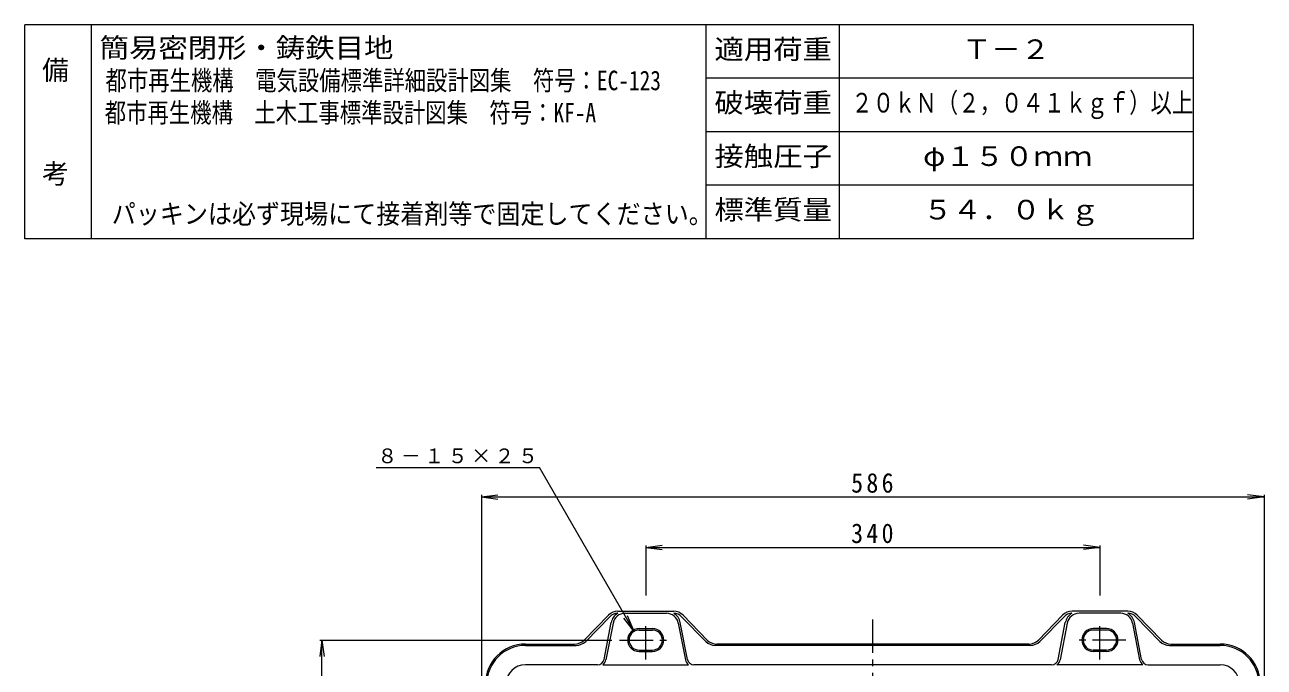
# Model space of a CAD drawing. Units: millimetres, scale not verified. Extents: x -960 to 848, y -688 to 698.
# Drawn here: x -960 to -32, y 218 to 698 of the extents above; entities that cross this region are included whole.
import ezdxf
from ezdxf.enums import TextEntityAlignment as Align

# ---------------------------------------------------------------- set-up
doc = ezdxf.new("R2010")
doc.units = ezdxf.units.MM
doc.header["$LTSCALE"] = 5
doc.linetypes.add('CHAIN1', pattern=[8, 5, -1, 1, -1])
for name, color, linetype, lineweight in [('0-0_通り芯', 3, 'Continuous', 9), ('0-1_躯体', 2, 'Continuous', 9), ('0-4_その他', 7, 'Continuous', 9), ('F-0_F-0ﾚｲﾔ', 7, 'Continuous', 9)]:
    doc.layers.add(name, color=color, linetype=linetype, lineweight=lineweight)
doc.layers.add('F-4_F-4ﾚｲﾔ', color=2, linetype='Continuous')
doc.layers.add('F-5_F-5ﾚｲﾔ', color=2, linetype='Continuous')
doc.styles.add('ＭＳ ゴシック', font='')
doc.styles.get('ＭＳ ゴシック').set_extended_font_data('MS Gothic')

msp = doc.modelspace()

# ---------------------------------------------------------------- linework, layer by layer
at = {"layer": '0-0_通り芯', "linetype": 'CHAIN1'}
msp.add_line((-325.173, -371.321), (-325.173, 258.421), dxfattribs=at)
at = {"layer": '0-1_躯体'}
for p, q in [((-523.114, 256.737), (-541.232, 238.241)), ((-540.112, 237.241), (-522.042, 255.687)), ((-526.388, 223.786), (-521.059, 251.24)), ((-519.586, 250.954), (-524.915, 223.501)), ((-515.97, 259.74), (-474.376, 259.74)), ((-510.751, 258.239), (-479.595, 258.239)), ((-470.76, 250.954), (-465.431, 223.501)), ((-463.959, 223.786), (-469.287, 251.24)), ((-450.234, 237.241), (-468.304, 255.687)), ((-467.232, 256.737), (-449.114, 238.241)), ((-183.114, 256.737), (-201.232, 238.241)), ((-200.112, 237.241), (-182.042, 255.687)), ((-186.388, 223.786), (-181.059, 251.24)), ((-179.586, 250.954), (-184.915, 223.501)), ((-134.376, 259.74), (-175.971, 259.74)), ((-139.595, 258.239), (-170.751, 258.239)), ((-130.76, 250.954), (-125.431, 223.501)), ((-123.959, 223.786), (-129.287, 251.24)), ((-110.234, 237.241), (-128.304, 255.687)), ((-127.232, 256.737), (-109.114, 238.241)), ((-500.173, 246.74), (-490.173, 246.74)), ((-500.173, 245.739), (-490.173, 245.739)), ((-150.173, 246.74), (-160.173, 246.74)), ((-150.173, 245.739), (-160.173, 245.739)), ((-585.173, 235.239), (-548.376, 235.239)), ((-585.173, 234.239), (-547.256, 234.239)), ((-207.256, 234.239), (-443.09, 234.239)), ((-208.376, 235.239), (-441.97, 235.239)), ((-103.091, 234.239), (-65.173, 234.239)), ((-101.971, 235.239), (-65.173, 235.239)), ((-500.173, 230.739), (-490.173, 230.739)), ((-500.173, 229.739), (-490.173, 229.739)), ((-150.173, 230.739), (-160.173, 230.739)), ((-150.173, 229.739), (-160.173, 229.739)), ((-531.296, 219.739), (-585.173, 219.739)), ((-527.315, 219.601), (-463.031, 219.601)), ((-191.296, 219.739), (-459.05, 219.739)), ((-123.031, 219.601), (-187.315, 219.601)), ((-119.05, 219.739), (-65.173, 219.739))]:
    msp.add_line(p, q, dxfattribs=at)
at = {"layer": '0-1_躯体', "linetype": 'CHAIN1'}
for p, q in [((-495.173, 223.561), (-495.173, 252.428)), ((-155.173, 223.561), (-155.173, 252.428)), ((-514.679, 238.239), (-476.248, 238.239)), ((-135.668, 238.239), (-174.098, 238.239))]:
    msp.add_line(p, q, dxfattribs=at)
at = {"layer": '0-1_躯体'}
for centre, radius, start, end in [((-515.97, 249.739), 10, 90, 135.59067), ((-515.97, 249.739), 8.5, 91.29875, 135.59067), ((-510.751, 249.239), 10.5, 121.02563, 169.01569), ((-510.751, 249.239), 9, 90, 169.01569), ((-479.595, 249.239), 9, 10.98431, 90), ((-474.376, 249.739), 10, 44.40933, 90), ((-479.595, 249.239), 10.5, 10.98431, 58.97437), ((-474.376, 249.739), 8.5, 44.40933, 88.70125), ((-175.971, 249.739), 10, 90, 135.59067), ((-175.971, 249.739), 8.5, 91.29875, 135.59067), ((-170.751, 249.239), 10.5, 121.02563, 169.01569), ((-170.751, 249.239), 9, 90, 169.01569), ((-139.595, 249.239), 9, 10.98431, 90), ((-134.376, 249.739), 10, 44.40933, 90), ((-139.595, 249.239), 10.5, 10.98431, 58.97437), ((-134.376, 249.739), 8.5, 44.40933, 88.70125), ((-500.173, 238.239), 8.5, 90, 270), ((-500.173, 238.239), 7.5, 90, 270), ((-490.173, 238.239), 8.5, 270, 90), ((-490.173, 238.239), 7.5, 270, 90), ((-160.173, 238.239), 8.5, 90, 270), ((-160.173, 238.239), 7.5, 90, 270), ((-150.173, 238.239), 8.5, 270, 90), ((-150.173, 238.239), 7.5, 270, 90), ((-585.173, 205.239), 30, 90, 180), ((-585.173, 205.239), 29, 90, 180), ((-548.376, 245.239), 10, 270, 315.59067), ((-547.256, 244.239), 10, 270, 315.59027), ((-443.09, 244.239), 10, 224.40973, 270), ((-441.97, 245.239), 10, 224.40933, 270), ((-208.376, 245.239), 10, 270, 315.59067), ((-207.256, 244.239), 10, 270, 315.59027), ((-103.091, 244.239), 10, 224.40973, 270), ((-101.971, 245.239), 10, 224.40933, 270), ((-65.173, 205.239), 30, 0, 90), ((-65.173, 205.239), 29, 0, 90), ((-531.296, 224.739), 5, 270, 349.01515), ((-531.296, 224.739), 6.5, 307.76227, 349.01515), ((-459.05, 224.739), 6.5, 190.98485, 232.23773), ((-459.05, 224.739), 5, 190.98485, 270), ((-191.296, 224.739), 5, 270, 349.01515), ((-191.296, 224.739), 6.5, 307.76227, 349.01515), ((-119.05, 224.739), 6.5, 190.98485, 232.23773), ((-119.05, 224.739), 5, 190.98485, 270), ((-585.173, 205.239), 14.5, 90, 180), ((-65.173, 205.239), 14.5, 0, 90)]:
    msp.add_arc(centre, radius, start, end, dxfattribs=at)
at = {"layer": '0-4_その他'}
for p, q in [((-696.927, 367.322), (-574.699, 367.322)), ((-503.923, 244.734), (-574.699, 367.322)), ((-618.173, 345.263), (-605.78, 346.895)), ((-618.173, 346.763), (-618.173, 137.335)), ((-618.173, 345.263), (-32.173, 345.263)), ((-618.173, 345.263), (-605.78, 343.632)), ((-32.173, 345.263), (-44.566, 346.895)), ((-32.173, 345.263), (-44.566, 343.632)), ((-32.173, 346.763), (-32.173, 150.648)), ((-495.173, 307.556), (-482.78, 309.187)), ((-495.173, 309.056), (-495.173, 271.57)), ((-495.173, 307.556), (-155.173, 307.556)), ((-495.173, 307.556), (-482.78, 305.924)), ((-155.173, 307.556), (-167.566, 309.187)), ((-155.173, 307.556), (-167.566, 305.924)), ((-155.173, 309.056), (-155.173, 271.57)), ((-503.923, 244.734), (-511.532, 254.651)), ((-503.923, 244.734), (-508.707, 256.283)), ((-737.554, 238.239), (-739.186, 225.846)), ((-739.054, 238.239), (-520.429, 238.239)), ((-737.554, -347.76), (-737.554, 238.239)), ((-737.554, 238.239), (-735.923, 225.846))]:
    msp.add_line(p, q, dxfattribs=at)
at = {"layer": 'F-0_F-0ﾚｲﾔ'}
for p, q in [((-85, 698.446), (-960, 698.446)), ((-960, 538.446), (-960, 698.446)), ((-910, 538.446), (-910, 698.446)), ((-450, 538.446), (-450, 698.446)), ((-350, 538.446), (-350, 698.446)), ((-85, 538.446), (-85, 698.446)), ((-85, 658.446), (-450, 658.446)), ((-85, 618.446), (-450, 618.446)), ((-85, 578.446), (-450, 578.446)), ((-85, 538.446), (-960, 538.446))]:
    msp.add_line(p, q, dxfattribs=at)

# ---------------------------------------------------------------- texts
at = {"layer": '0-4_その他', "insert": (-696.073, 370.323), "char_height": 11, "attachment_point": 7, "style": 'ＭＳ ゴシック'}
msp.add_mtext('\\T1.17;８－１５×２５', dxfattribs=at)
at = {"layer": '0-4_その他', "color": 2, "char_height": 14.66, "attachment_point": 7, "style": 'ＭＳ ゴシック'}
for s, insert in [('\\T1.27;\\W0.9;586', (-341.423, 348.263)), ('\\T1.27;\\W0.9;340', (-341.423, 310.556))]:
    msp.add_mtext(s, dxfattribs=dict(at, insert=insert))
at = {"layer": 'F-4_F-4ﾚｲﾔ', "style": 'ＭＳ ゴシック'}
for s, width, p in [('簡易密閉形・鋳鉄目地', 1.1, (-903.999, 669.518)), ('適用荷重', 1.1, (-443.75, 668.446)), ('Ｔ－２', 1.1, (-258.375, 668.446)), ('破壊荷重', 1.1, (-443.75, 628.446)), ('２０ｋＮ（２，０４１ｋｇｆ）以上', 0.8, (-341.25, 628.446)), ('接触圧子', 1.1, (-443.75, 588.446)), ('φ１５０ｍｍ', 1.1, (-287.5, 588.446)), ('パッキンは必ず現場にて接着剤等で固定してください。', 0.9, (-894.902, 545.297)), ('標準質量', 1.1, (-443.75, 548.446)), ('５４．０ｋｇ', 1.1, (-287.5, 548.446))]:
    msp.add_text(s, height=14.66, dxfattribs=dict(at, width=width)).set_placement(p, align=Align.BOTTOM_LEFT)
for s, p in [('備', (-947.038, 652.926)), ('考', (-947.038, 575.304))]:
    msp.add_text(s, height=14.66, dxfattribs=at).set_placement(p, align=Align.BOTTOM_LEFT)
at = {"layer": 'F-5_F-5ﾚｲﾔ', "style": 'ＭＳ ゴシック', "width": 0.8}
for s, p in [('都市再生機構\u3000電気設備標準詳細設計図集\u3000符号：EC-123', (-899.587, 645.099)), ('都市再生機構\u3000土木工事標準設計図集\u3000符号：KF-A', (-900.155, 621.018))]:
    msp.add_text(s, height=14.66, dxfattribs=at).set_placement(p, align=Align.BOTTOM_LEFT)

doc.saveas('drawing.dxf')
